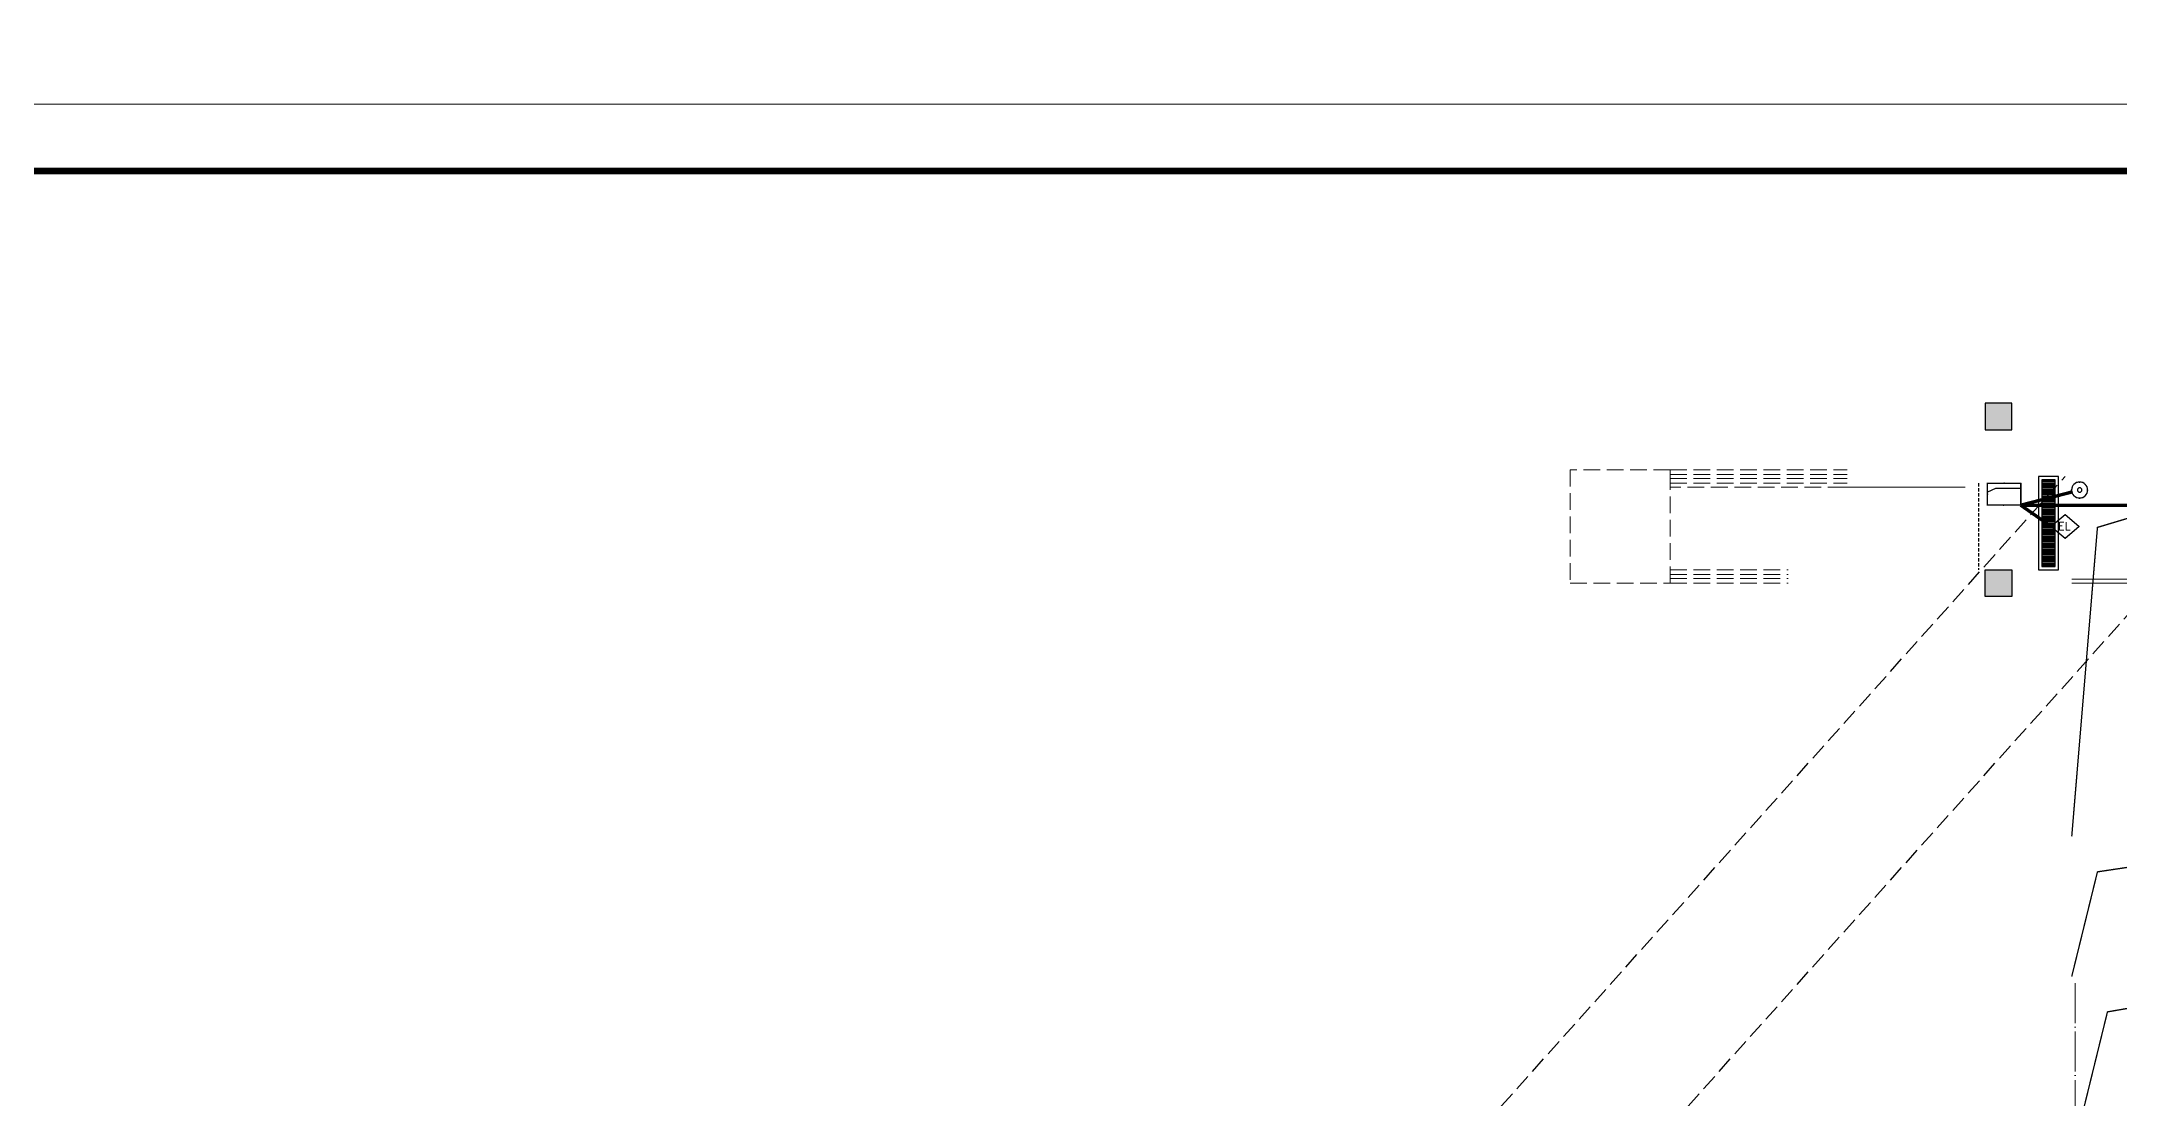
# Model space of a CAD drawing. Extents: x 3002737 to 4077523, y -995787 to -7267.
# Drawn here: x 3454738 to 3485892, y -773096 to -757247 of the extents above; entities that cross this region are included whole.
import ezdxf
from ezdxf.enums import TextEntityAlignment as Align
from ezdxf.xclip import XClip

# ---------------------------------------------------------------- set-up
doc = ezdxf.new("R2010")
doc.units = 0
doc.header["$LTSCALE"] = 1000
doc.header["$MEASUREMENT"] = 0
doc.header["$XCLIPFRAME"] = 2
for name, pattern in [('#P_--_20B1_001_t3$0$DASH', [0.35, 0.25, -0.1]), ('__DASH', [0.35, 0.25, -0.1]), ('DOTE', [2.4200000000000004, 2, -0.2, 0.02, -0.2]), ('HIDDEN', [0.375, 0.25, -0.125])]:
    doc.linetypes.add(name, pattern=pattern)
doc.layers.get('0').update_dxf_attribs({"linetype": 'CONTINUOUS'})
for name, color, linetype in [('!!电气', 1, 'CONTINUOUS'), ('EQUIP-安防', 3, 'CONTINUOUS'), ('WIRE-安防', 4, 'CONTINUOUS'), ('审核', 1, 'CONTINUOUS')]:
    doc.layers.add(name, color=color, linetype=linetype)
for name, color, linetype, lineweight in [('DOTE', 19, 'DOTE', 9), ('PUB_HATCH', 8, 'CONTINUOUS', 9), ('STAIR', 252, 'CONTINUOUS', 20), ('图框', 147, 'CONTINUOUS', 20), ('平面-看线', 252, 'CONTINUOUS', 15)]:
    doc.layers.add(name, color=color, linetype=linetype, lineweight=lineweight)
doc.styles.add('_TEL_DIM', font='SIMPLEX', dxfattribs={"width": 0.8, "height": 3.5, "bigfont": 'HZTXT'})

# ---------------------------------------------------------------- blocks, each defined once
blk = doc.blocks.new('A$C74D73064')
at = {"layer": 'DOTE', "color": 252}
for p, q in [((93030.03510113049, 93136.92275867704), (93030.03510113049, 67619.25646164955)), ((98480.03510113049, 93136.92275867704), (98480.03510113049, 67619.25646164955)), ((89330.03510113142, 54519.25646164967), (89330.03510113142, 8148.876076509594)), ((94780.0351011313, 54519.25646164967), (94780.03510113119, 8148.876076509594)), ((100230.0351011312, 54519.25646164967), (100230.0351011312, 8148.876076509478)), ((105680.0351011311, 54519.25646164967), (105680.0351011311, 8148.876076509594)), ((111130.0351011312, 54519.25646164967), (111130.0351011312, 8148.87607650971))]:
    blk.add_line(p, q, dxfattribs=at)
blk = doc.blocks.new('A$C110D7C8B')
h = blk.add_hatch()
h.set_pattern_fill('ANSI32', color=252, scale=7, angle=135)
h.set_pattern_definition([(180, (-705542.5179923946, -984740.2321152245), (-3.552713678800501e-15, -33.33750000000001), []), (180, (-705553.6304971946, -984729.1196104245), (-3.552713678800501e-15, -33.33750000000001), [])])
h.paths.add_polyline_path([(50, -1350.000000041677), (250.0000000000582, -1350.000000041677), (249.9999999999418, -50), (50, -50)])
at = {"color": 252}
for points in [[(0, 0), (300, 0), (300, -1400.000000041677), (0, -1400.000000041677)], [(50, -50), (250, -50), (250, -1350.000000041677), (50, -1350.000000041677)]]:
    blk.add_lwpolyline(points, close=True, dxfattribs=at)
blk = doc.blocks.new('A$C028C60F5')
at = {"color": 252}
blk.add_lwpolyline([(400.0000000717118, -1.851003617048264e-07), (0, 0), (-1.851003617048264e-07, -400.0000001632143), (399.9999998866115, -400.0000003483146)], close=True, dxfattribs=at)
at = {"layer": 'PUB_HATCH', "color": 252}
blk.add_solid([(-1.851003617048264e-07, -400.0000001632143), (399.9999998866115, -400.0000003483146), (0, 0), (400.0000000717118, -1.851003617048264e-07)], dxfattribs=at)
blk = doc.blocks.new('A$C18F32B8A')
at = {"color": 252, "const_width": 20}
for points in [[(7519.746154826425, -5500.243901853333), (7905.325032999623, -865.2724637767533), (10119.74645714677, -200.2097836569883)], [(7519.748090145295, -7600.249561245553), (7905.329351844615, -6030.524345523096), (10119.75077599176, -5700.209477294469)], [(7669.74645633559, -9700.245550757623), (8055.325040148746, -8130.523613388767), (9969.746456321096, -7800.20874516014)]]:
    blk.add_lwpolyline(points, dxfattribs=at)
at = {"layer": 'DOTE', "color": 252, "linetype": 'DOTE', "ltscale": 0.3}
for p, q in [((7569.550093442725, -7700.244544366142), (7569.550093442667, -10200.24554942362)), ((10069.74645357818, -7700.246329075075), (10069.74645357812, -10200.24555084261))]:
    blk.add_line(p, q, dxfattribs=at)
at = {"layer": 'DOTE', "linetype": 'DOTE', "ltscale": 0.3}
blk.add_line((8819.648726167448, -9800.245436708676), (8819.64872616739, -10205.08561670512), dxfattribs=at)
at = {"layer": 'STAIR', "color": 252, "linetype": '#P_--_20B1_001_t3$0$DASH'}
for p, q in [((1500, 0), (4152.000000014203, 1.047737896442413e-09)), ((1499.999999999884, -69.99999995273538), (4152.000000013737, -69.75341075321194)), ((1500.000000000116, -129.9999999527354), (4152.000000013388, -129.7534107532119)), ((1500.000000001164, -200), (4152.000000012922, -199.9999999989523)), ((4111.199999980512, -260.0000000090804), (1500.000000001164, -260.0000000224682)), ((1500, -1500.000000031665), (3267.999999990105, -1499.999999998952)), ((1499.999999999884, -1569.9999999844), (3267.999999989639, -1569.754457053379)), ((1500.000000000116, -1629.9999999844), (3267.999999989115, -1629.754457012867)), ((1500.000000001164, -1700.000000031665), (3267.999999989115, -1699.754457054427))]:
    blk.add_line(p, q, dxfattribs=at)
at = {"layer": 'STAIR', "color": 252}
for p, q in [((5920, -259.9999999997672), (4111.19999998057, -260.0000000090804)), ((8869.74283019395, -1700.246588996262), (7519.746456208813, -1700.246589469374))]:
    blk.add_line(p, q, dxfattribs=at)
at = {"layer": 'STAIR', "color": 246, "linetype": '#P_--_20B1_001_t3$0$DASH'}
blk.add_lwpolyline([(1500, 0), (0, 0), (0, -1700.000000028405), (1500, -1700.000000028405)], close=True, dxfattribs=at)
at = {"layer": 'STAIR', "color": 252}
blk.add_lwpolyline([(7519.746456187801, -1640.246589469374), (8929.755123912648, -1640.246588975191), (8929.755124753749, -4040.246135032154)], dxfattribs=at)
at = {"layer": '审核', "color": 252, "linetype": 'HIDDEN', "ltscale": 0.2}
blk.add_line((6119.755594726943, -200.1547837678809), (6119.682242507813, -1500.172692473629), dxfattribs=at)
at = {"layer": '平面-看线'}
for p, q in [((1500.000000001164, -200), (1500, 0)), ((1500.000000001164, -1700.000000031665), (1500, -1500.000000031665))]:
    blk.add_line(p, q, dxfattribs=at)
at = {"color": 252}
blk.add_blockref('A$C028C60F5', (6219.744254106772, 999.753149292781), dxfattribs=at)
at = {"color": 252, "xscale": -1}
for name, p in [('A$C110D7C8B', (7319.746456009045, -100.2399003441678)), ('A$C028C60F5', (6619.744458064088, -1500.248004525783))]:
    blk.add_blockref(name, p, dxfattribs=at)
blk = doc.blocks.new('A$C7B1F0EBE')
at = {"color": 251, "linetype": '__DASH', "true_color": 0x636466}
for p, q in [((47902.66084070876, 33464.56624208484), (65225.29152416717, 52818.60173579375)), ((50702.66083958559, 33464.56624208507), (68025.291523044, 52818.60173579375))]:
    blk.add_line(p, q, dxfattribs=at)
blk.add_blockref('A$C18F32B8A', (57805.54437207896, 52918.84754674346))
at = {"color": 252}
ref = blk.add_blockref('A$C74D73064', (-53512.96043979842, -33807.68641956733), dxfattribs=at)
XClip(ref).set_block_clipping_path([(63315.42633097709, 50772.252909203875), (117315.41319851839, 70272.25290802709)])
blk = doc.blocks.new('$equip$00002474')
for p, q in [((-0.519992380955955, 1.000000338535756e-05), (7.619048119522631e-06, 0.4400100000020757)), ((7.619048119522631e-06, -0.4399899999989429), (-0.519992380955955, 1.000000338535756e-05)), ((7.619048119522631e-06, 0.4400100000020757), (0.5200076190521941, 1.000000338535756e-05)), ((0.5200076190521941, 1.000000338535756e-05), (7.619048119522631e-06, -0.4399899999989429))]:
    blk.add_line(p, q)
at = {"const_width": 0.04}
blk.add_lwpolyline([(7.619048119522631e-06, 0.4400100000020757), (-0.519992380955955, 1.000000338535756e-05), (7.619048119522631e-06, -0.4399899999989429), (0.5200076190521941, 1.000000338535756e-05), (7.619048119522631e-06, 0.4400100000020757), (-0.519992380955955, 1.000000338535756e-05)], dxfattribs=at)
for p in [(-0.519992380955955, 1.000000338535756e-05), (7.619048119522631e-06, 0.4400100000020757), (0.5200076190521941, 1.000000338535756e-05), (7.619048119522631e-06, -0.4399899999989429)]:
    blk.add_point(p)
at = {"color": 7, "style": '_TEL_DIM'}
blk.add_attdef('$TEXT$', text='', height=0.3, dxfattribs=at).set_placement((0.02805548798642121, 0.01213281898526475), align=Align.MIDDLE_CENTER)
at = {"color": 7, "style": '_TEL_DIM', "flags": 1}
blk.add_attdef('A', text='', height=2e-05, dxfattribs=at).set_placement((0, 0), align=Align.MIDDLE_CENTER)
blk = doc.blocks.new('$equip$00002617')
for p, q in [((0.6250151190488396, 0.4150200000058248), (-0.6249848809511604, 0.4150200000058248)), ((-0.6249848809511604, 0.4150200000058248), (-0.6249848809511604, -0.4149799999959214)), ((-0.6249848809511604, 0.2150200000050972), (0.3250151190459292, 0.2150200000050972)), ((0.3250151190459292, 0.2150200000050972), (0.6250151190488396, 0.07502000000567932)), ((0.6250151190488396, -0.4149799999959214), (0.6250151190488396, 0.4150200000058248)), ((-0.6249848809511604, -0.4149799999959214), (0.6250151190488396, -0.4149799999959214))]:
    blk.add_line(p, q)
at = {"linetype": 'Continuous', "const_width": 0.04}
blk.add_lwpolyline([(-0.6249848809511604, 0.4150200000058248), (0.6250151190488396, 0.4150200000058248), (0.6250151190488396, -0.4149799999959214), (-0.6249848809511604, -0.4149799999959214)], close=True, dxfattribs=at)
at = {"color": 1}
for p in [(-0.6249848809511604, 2.000000495172571e-05), (1.51190488395514e-05, 0.4150200000058248), (0.6250151190488396, 2.000000495172571e-05), (0.01750438004455646, -0.4149799999959214)]:
    blk.add_point(p, dxfattribs=at)
at = {"color": 7, "style": '_TEL_DIM', "flags": 1}
blk.add_attdef('A', text='', height=2.5e-05, dxfattribs=at).set_placement((0, 1.818989403545856e-12), align=Align.MIDDLE_CENTER)
blk = doc.blocks.new('$equip$00002479')
at = {"const_width": 0.04}
blk.add_lwpolyline([(-0.2999923809402389, 1.000000338535756e-05, 1), (0.3000076190510299, 1.000000338535756e-05, 0.9999999999999999), (-0.2999923809402389, 1.000000338535756e-05, 0.9428827038296898)], format="xyb", dxfattribs=at)
for centre, radius in [((7.619048119522631e-06, 1.000000338535756e-05), 0.3000000000001062), ((0, 0), 0.08405157696738315)]:
    blk.add_circle(centre, radius)
for p in [(-0.2999923809402389, 1.000000338535756e-05), (7.619048119522631e-06, 0.3000100000026578), (0.3000076190510299, 1.000000338535756e-05), (7.619048119522631e-06, -0.299989999999525)]:
    blk.add_point(p)
at = {"color": 7, "style": '_TEL_DIM', "flags": 1}
blk.add_attdef('A', text='', height=2e-05, dxfattribs=at).set_placement((0, 0), align=Align.MIDDLE_CENTER)

msp = doc.modelspace()

# ---------------------------------------------------------------- linework, layer by layer
at = {"layer": 'WIRE-安防', "color": 6, "const_width": 50}
for points in [[(3485179.423209229, -764002.2070940791), (3484412.004023737, -764199.9230241674)], [(3484869.078933036, -764517.932406204), (3484412.004023737, -764199.9230241674)], [(3486386.285292015, -764199.9230241587), (3484412.004023737, -764199.9230241587)]]:
    msp.add_lwpolyline(points, dxfattribs=at)
at = {"layer": '图框'}
for points in [[(3417351.791772626, -698786.5741692537), (3501451.791772626, -698786.5741692537), (3501451.791772626, -758186.5741692537), (3417351.791772626, -758186.5741692537)], [(3417351.791772626, -758186.5741692537), (3501451.791772626, -758186.5741692537), (3501451.791772626, -817586.5741692537), (3417351.791772626, -817586.5741692537)]]:
    msp.add_lwpolyline(points, close=True, dxfattribs=at)
at = {"layer": '图框', "const_width": 100}
msp.add_lwpolyline([(3500451.791772626, -816586.5741692537), (3500451.791772626, -759186.5741692537), (3419851.791772626, -759186.5741692537), (3419851.791772626, -816586.5741692537)], close=True, dxfattribs=at)

# ---------------------------------------------------------------- block references
at = {"layer": '!!电气'}
msp.add_blockref('A$C7B1F0EBE', (3419851.791772625, -816586.5741692537), dxfattribs=at)
at = {"color": 252}
ref = msp.add_blockref('A$C74D73064', (3366338.831332827, -790994.260588821), dxfattribs=at)
XClip(ref).set_block_clipping_path([(63315.42633097709, 50772.252909203875), (117315.41319851839, 70272.25290802709)])
at = {"layer": 'EQUIP-安防', "color": 2, "xscale": -400, "yscale": 400, "zscale": 400}
for name, p in [('$equip$00002617', (3484162.010071357, -764033.9310241691)), ('$equip$00002479', (3485295.631533479, -763972.2722617136))]:
    msp.add_blockref(name, p, dxfattribs=at)
at = {"layer": 'EQUIP-安防', "color": 2}
ref = msp.add_blockref('$equip$00002474', (3485077.081980657, -764517.9364062054), dxfattribs=dict(at, xscale=-400, yscale=400, zscale=400))
ref.add_attrib('$TEXT$', 'EL', dxfattribs={"layer": '0', "color": 7, "height": 120, "style": '_TEL_DIM'}).set_placement((3485065.859785463, -764513.0832786113), align=Align.MIDDLE_CENTER)

doc.saveas('drawing.dxf')
